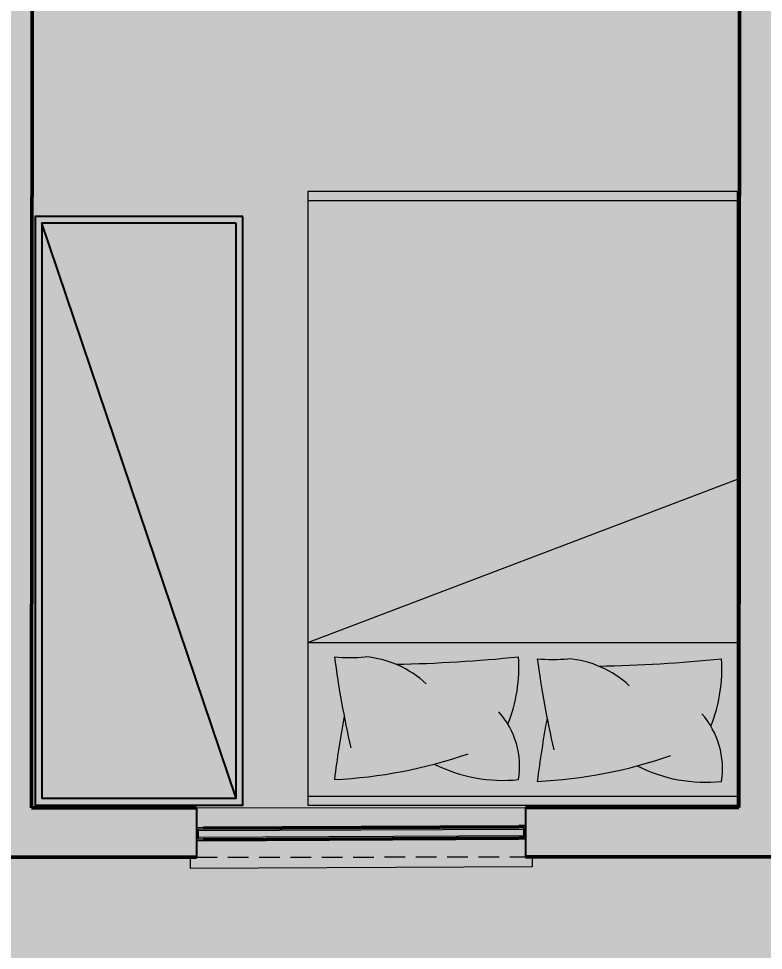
# Model space of a CAD drawing. Header units: centimetres. Extents: x -48696 to 156237, y -5617 to 29024.
# Drawn here: x 88901.8 to 89128.1, y 12291.3 to 12574.7 of the extents above; entities that cross this region are included whole.
import ezdxf

# ---------------------------------------------------------------- set-up
doc = ezdxf.new("R2010")
doc.units = ezdxf.units.CM
doc.linetypes.add('HIDDEN', pattern=[9.525, 6.35, -3.175])
for name, color, linetype, lineweight in [('Hachura', 1, 'Continuous', 9), ('Moveis', 1, 'Continuous', 9), ('Parede Baixa', 5, 'Continuous', 50), ('Portas - Janelas', 2, 'Continuous', 20), ('Projeção Janela', 15, 'HIDDEN', 9)]:
    doc.layers.add(name, color=color, linetype=linetype, lineweight=lineweight)
doc.layers.add('Hachuria - Moveis', color=1, linetype='Continuous')
doc.layers.add('Piso', color=55, linetype='Continuous')
doc.styles.add('Valéria', font='romantic.ttf', dxfattribs={"height": 10})
doc.dimstyles.new('Cota - 50', dxfattribs={"dimtxt": 10, "dimasz": 5, "dimexe": 10, "dimexo": 20, "dimgap": 5, "dimtad": 1, "dimtxsty": 'Valéria', "dimblk": 'DOT', "dimcen": 0, "dimclrd": 12, "dimclre": 12, "dimclrt": 2, "dimazin": 2, "dimtfac": 1, "dimtix": 1, "dimtmove": 0, "dimatfit": 3, "dimldrblk": 'DOT', "dimfxl": 1, "dimarcsym": 0})

# ---------------------------------------------------------------- blocks, each defined once
blk = doc.blocks.new('_Dot')
at = {"color": 0, "linetype": 'ByBlock', "lineweight": -2}
blk.add_line((-0.5, 0), (-1, 0), dxfattribs=at)
at = {"color": 0, "linetype": 'ByBlock', "const_width": 0.5}
blk.add_lwpolyline([(-0.25, 0, 1), (0.25, 0, 1)], format="xyb", close=True, dxfattribs=at)
blk = doc.blocks.new('*D1520')
at = {"color": 12, "lineweight": -2, "transparency": 16777216}
for p, q in [((88785.2, 14403.78), (88901.42, 14460.65)), ((90063.73, 12062.68), (88894.64, 14451.76)), ((89958.68, 12005.71), (90074.91, 12062.58))]:
    blk.add_line(p, q, dxfattribs=at)
at = {"layer": 'Defpoints', "color": 0, "transparency": 16777216}
for p in [(88892.44, 14456.26), (88767.23, 14394.99), (89940.72, 11996.92)]:
    blk.add_point(p, dxfattribs=at)
at = {"color": 12, "lineweight": -2, "transparency": 16777216, "xscale": 5, "yscale": 5, "zscale": 5}
for p, rotation in [((88892.44, 14456.26), 116.0746693799297), ((90065.93, 12058.19), 296.0746693799297)]:
    blk.add_blockref('_Dot', p, dxfattribs=dict(at, rotation=rotation))
at = {"color": 2, "transparency": 16777216, "insert": (89488.3, 13261.68), "char_height": 10, "attachment_point": 5, "rotation": 296.0747, "style": 'Valéria'}
blk.add_mtext('2666', dxfattribs=at)
blk = doc.blocks.new('CAMA')
at = {"layer": 'Moveis'}
for p, q in [((-2487.43, 2453.89), (-2487.43, 2313.89)), ((-2287.43, 2453.89), (-2487.43, 2453.89)), ((-2484.43, 2453.89), (-2484.43, 2313.89)), ((-2340.43, 2313.89), (-2393.66, 2453.89)), ((-2340.43, 2313.89), (-2340.43, 2453.89)), ((-2290.43, 2313.89), (-2290.43, 2453.89)), ((-2287.43, 2313.89), (-2287.43, 2453.89)), ((-2487.43, 2313.89), (-2287.43, 2313.89))]:
    blk.add_line(p, q, dxfattribs=at)
for centre, radius, start, end in [((-2331.88, 2398.32), 50.46, 68.2853, 93.747), ((-2821.37, 2399.35), 488.68, 1.0964, 5.7926), ((-2299.39, 2421.99), 27.01, 81.0312, 131.4131), ((-2344.57, 2443.59), 49.65, 333.2123, 5.8776), ((-2450.92, 2381.08), 155.92, 2.7909, 19.1403), ((-2302.48, 2396.13), 32.8, 136.7518, 175.557), ((-2391.08, 2393.67), 56.12, 354.8889, 5.1111), ((-2381.31, 2729.56), 344, 277.7073, 282.7264), ((-2244.56, 2787.47), 402, 259.7822, 262.7656), ((-2332.49, 2332.23), 50.46, 68.2853, 93.747), ((-2821.98, 2333.27), 488.68, 1.0964, 5.7926), ((-2300, 2355.91), 27.01, 81.0312, 131.4131), ((-2345.18, 2377.5), 49.65, 333.2123, 5.8776), ((-2451.53, 2315), 155.92, 2.7909, 19.1403), ((-2303.09, 2330.05), 32.8, 136.7518, 175.557), ((-2391.69, 2327.59), 56.12, 354.8889, 5.1111), ((-2381.92, 2663.48), 344, 277.7073, 282.7264), ((-2245.17, 2721.39), 402, 259.7822, 262.7656)]:
    blk.add_arc(centre, radius, start, end, dxfattribs=at)

msp = doc.modelspace()

# ---------------------------------------------------------------- hatches: boundary and pattern name
h = msp.add_hatch()
h.set_pattern_fill('GRASS2', color=74, scale=15, pattern_type=2)
h.set_pattern_definition([(360, (103476.319, -68023.644), (15, 15), [2.25, -0.45, 0.6, -0.45, 2.25, -9]), (360, (103475.569, -68023.194), (15, 15), [1.5, -1.125, 2.25, -1.125, 1.5, -7.5]), (360, (103480.819, -68017.194), (15, 15), [1.875, -0.75, 1.875, -10.5]), (360, (103473.319, -68014.194), (15, 15), [0.75, -1.5, 0.75, -12]), (90, (103474.819, -68014.194), (-15, 15), [1.35, -13.65]), (90, (103479.319, -68023.194), (-15, 15), [1.5, -13.5]), (90, (103483.069, -68017.194), (-15, 15), [1.5, -13.5]), (45, (103481.269, -68023.344), (8e-15, 15), [1.5, -19.7132034]), (135, (103477.369, -68023.344), (-15, 8e-15), [1.5, -19.7132034]), (63.434949, (103480.819, -68023.269), (8e-10, 15), [1.5, -32.0410197]), (75.9637565, (103480.069, -68023.1943), (5e-10, 15), [1.5, -60.3465844]), (75.9637565, (103483.819, -68017.1943), (5e-10, 15), [1.2, -60.6465844]), (75.9637565, (103475.119, -68014.1943), (5e-10, 15), [1.05, -60.7965844]), (104.0362435, (103478.569, -68023.1943), (-5e-10, 15), [1.5, -60.3465844]), (104.0362435, (103482.319, -68017.1943), (-5e-10, 15), [1.2, -60.6465844]), (104.0362435, (103474.519, -68014.1943), (-5e-10, 15), [1.05, -60.7965844]), (116.565051, (103477.819, -68023.269), (-6e-09, 15), [1.5, -32.041002])])
h.paths.add_polyline_path([(89280.43687, 12430.75483), (89280.43687, 12440.75483), (89246.00067, 12440.75483), (89246.00067, 12430.75483)], flags=17)
h.paths.add_polyline_path([(89279.1189, 12360.75483), (89279.1189, 12370.75483), (89246.00067, 12370.75483), (89246.00067, 12360.75483)], flags=17)
h.paths.add_polyline_path([(89278.97084, 12290.75483), (89278.97084, 12300.75483), (89246.00067, 12300.75483), (89246.00067, 12290.75483)], flags=17)
h.paths.add_polyline_path([(89278.9218, 12220.75483), (89278.9218, 12230.75483), (89246.00067, 12230.75483), (89246.00067, 12220.75483)], flags=17)
h.paths.add_polyline_path([(89279.15296, 12150.75483), (89279.15296, 12160.75483), (89246.00067, 12160.75483), (89246.00067, 12150.75483)], flags=17)
h.paths.add_polyline_path([(89281.80252, 12090.75483), (89281.80252, 12080.75483), (89245.38007, 12080.75483), (89245.38007, 12090.75483)], flags=17)
h.paths.add_polyline_path([(89456.0601, 12090.79165), (89456.0601, 12081.50706), (89505.72097, 12081.50706), (89505.72097, 12090.79165)], flags=17)
h.paths.add_polyline_path([(89458.88747, 12150.75483), (89458.88747, 12160.5922), (89505.33439, 12160.5922), (89505.33439, 12150.75483)], flags=17)
h.paths.add_polyline_path([(89459.52175, 12220.5922), (89459.52175, 12231.87084), (89505.17351, 12231.87084), (89505.17351, 12220.5922)], flags=17)
h.paths.add_polyline_path([(89459.57152, 12291.87084), (89459.57152, 12301.94935), (89505.22261, 12301.94935), (89505.22261, 12291.87084)], flags=17)
h.paths.add_polyline_path([(89459.58694, 12361.94935), (89459.58694, 12370.75483), (89505.62487, 12370.75483), (89505.62487, 12361.94935)], flags=17)
h.paths.add_polyline_path([(89459.25563, 12430.75483), (89459.25563, 12440.65191), (89506.97521, 12440.65191), (89506.97521, 12430.75483)], flags=17)
h.paths.add_polyline_path([(89683.62005, 12089.93947), (89683.62005, 12079.93947), (89752.86926, 12079.93947), (89752.86926, 12089.93947)], flags=17)
h.paths.add_polyline_path([(89685.27742, 12159.93947), (89685.27742, 12149.93947), (89752.98153, 12149.93947), (89752.98153, 12159.93947)], flags=17)
h.paths.add_polyline_path([(89685.77218, 12229.93947), (89685.77218, 12219.93947), (89753.0938, 12219.93947), (89753.0938, 12229.93947)], flags=17)
h.paths.add_polyline_path([(89685.82107, 12299.93947), (89685.82107, 12289.93947), (89754.22021, 12289.93947), (89754.22021, 12299.93947)], flags=17)
h.paths.add_polyline_path([(89685.77463, 12370.07481), (89685.77463, 12359.93947), (89753.31834, 12359.93947), (89753.31834, 12370.07481)], flags=17)
h.paths.add_polyline_path([(89719.78879, 12440.93928), (89719.78879, 12429.93928), (89685.23134, 12429.93928), (89685.23134, 12440.93928)], flags=17)
edge = h.paths.add_edge_path()
edge.add_line((88740.86032, 12270.26413), (88740.68262, 11965.59327))
edge.add_line((88740.68262, 11965.59327), (89126.82176, 11977.28268))
edge.add_line((89126.82176, 11977.28268), (89126.76163, 12269.72123))
edge.add_line((89126.76163, 12269.72123), (88740.85995, 12269.64188))
edge.add_line((89222.09058, 13304.11184), (89222.0375, 13121.57374))
edge.add_line((89222.0375, 13121.57374), (89312.09058, 13121.54755))
edge.add_line((89312.09058, 13121.54755), (89312.09058, 12874.88854))
edge.add_line((89312.09058, 12874.88854), (89447.16489, 12874.88854))
edge.add_line((89447.16489, 12874.88854), (89447.16489, 12510.75483))
edge.add_line((89447.16489, 12510.75483), (89246.00067, 12510.75483))
edge.add_line((89246.00067, 12510.75483), (89245.99484, 12500.75483))
edge.add_line((89245.99484, 12500.75483), (89312.66297, 12500.75483))
edge.add_line((89312.66297, 12500.75483), (89313.00072, 12503.05101))
edge.add_line((89313.00072, 12503.05101), (89317.96242, 12505.15301))
edge.add_line((89317.96242, 12505.15301), (89317.96242, 12500.75483))
edge.add_line((89317.96242, 12500.75483), (89333.17339, 12501.29726))
edge.add_line((89333.17339, 12501.29726), (89352.48617, 12504.07541))
edge.add_line((89352.48617, 12504.07541), (89365.7654, 12504.70692))
edge.add_line((89365.7654, 12504.70692), (89376.10764, 12504.38828))
edge.add_line((89376.10764, 12504.38828), (89386.96522, 12503.70443))
edge.add_line((89386.96522, 12503.70443), (89396.5511, 12503.10066))
edge.add_line((89396.5511, 12503.10066), (89410.17953, 12500.65191))
edge.add_line((89410.17953, 12500.65191), (89421.67866, 12500.65191))
edge.add_line((89421.67866, 12500.65191), (89422.22705, 12504.38096))
edge.add_line((89422.22705, 12504.38096), (89426.49576, 12503.14618))
edge.add_line((89426.49576, 12503.14618), (89427.27607, 12500.19941))
edge.add_line((89427.27607, 12500.19941), (89610.17953, 12500.65191))
edge.add_line((89610.17953, 12500.65191), (89610.00275, 12497.84508))
edge.add_line((89610.00275, 12497.84508), (89647.62231, 12492.5779))
edge.add_line((89647.62231, 12492.5779), (89648.46672, 12498.31992))
edge.add_line((89648.46672, 12498.31992), (89652.73543, 12497.08514))
edge.add_line((89652.73543, 12497.08514), (89654.29606, 12491.1916))
edge.add_line((89654.29606, 12491.1916), (89661.35997, 12488.332))
edge.add_line((89661.35997, 12488.332), (89661.35649, 12497.00348))
edge.add_line((89661.35649, 12497.00348), (89693.28374, 12497.01627))
edge.add_line((89693.28374, 12497.01627), (89310.49673, 13303.77824))
edge.add_line((89310.49673, 13303.77824), (89222.09058, 13304.0973))
edge.add_line((89245.86009, 12269.73464), (89226.82629, 12269.72124))
edge.add_line((89226.82629, 12269.72124), (89226.82629, 12011.32984))
edge.add_line((89226.82629, 12011.32984), (89753.76365, 12010.26812))
edge.add_line((89753.76365, 12010.26812), (89753.76365, 11996.26179))
edge.add_line((89753.76365, 11996.26179), (89927.48199, 12001.52069))
edge.add_line((89927.48199, 12001.52069), (89753.33442, 12369.96645))
edge.add_line((89753.33442, 12369.96645), (89752.77303, 12019.94105))
edge.add_line((89752.77303, 12019.94105), (89653.76365, 12019.94105))
edge.add_line((89653.76365, 12019.94105), (89653.76365, 12034.78196))
edge.add_line((89653.76365, 12034.78196), (89616.36953, 12027.06818))
edge.add_line((89616.36953, 12027.06818), (89594.57193, 12026.02632))
edge.add_line((89594.57193, 12026.02632), (89594.89605, 12020.19426))
edge.add_line((89594.89605, 12020.19426), (89394.89605, 12020.19426))
edge.add_line((89394.89605, 12020.19426), (89394.89605, 12034.00669))
edge.add_line((89394.89605, 12034.00669), (89368.33225, 12032.08736))
edge.add_line((89368.33225, 12032.08736), (89345.38007, 12033.69833))
edge.add_line((89345.38007, 12033.69833), (89345.38007, 12020.59445))
edge.add_line((89345.38007, 12020.59445), (89245.38007, 12020.75483))
edge.add_line((89245.38007, 12020.75483), (89245.20487, 12269.73418))

# ---------------------------------------------------------------- linework, layer by layer
at = {"color": 5}
for p, q in [((88955.79792, 12334.70186), (88955.79792, 12319.68851)), ((89055.79792, 12334.72242), (89055.79792, 12319.68851))]:
    msp.add_line(p, q, dxfattribs=at)
at = {"layer": 'Hachura'}
for p, q in [((88955.79915, 12328.72823), (88957.82629, 12328.73825)), ((88956.32878, 12328.23084), (88957.82876, 12328.23826)), ((88956.32878, 12328.23084), (88956.3436, 12325.23088)), ((88956.33125, 12327.73085), (89055.33004, 12328.22003)), ((88956.34113, 12325.73087), (89055.33992, 12326.22005)), ((88955.79997, 12324.72819), (88957.84605, 12324.7383)), ((88956.3436, 12325.23088), (88957.84358, 12325.23829))]:
    msp.add_line(p, q, dxfattribs=at)
at = {"layer": 'Hachuria - Moveis'}
for p, q in [((89055.8096, 12329.22241), (89053.82512, 12329.2126)), ((89055.32757, 12328.72002), (89053.82759, 12328.71261)), ((89055.32757, 12328.72002), (89055.34239, 12325.72006)), ((89055.34239, 12325.72006), (89053.84241, 12325.71264)), ((89055.79987, 12325.22231), (89053.84488, 12325.21265))]:
    msp.add_line(p, q, dxfattribs=at)
for points in [[(88969.95212, 12514.57376), (88906.75212, 12514.57376), (88906.75212, 12335.50709), (88969.95212, 12335.50709)], [(88967.84545, 12512.46709), (88908.85879, 12512.46709), (88908.85879, 12337.61376), (88967.84545, 12337.61376)]]:
    msp.add_lwpolyline(points, close=True, dxfattribs=at)
at = {"layer": 'Parede Baixa'}
for p, q in [((89120.68968, 12334.73576), (89120.89487, 12686.54376)), ((88905.6838, 12334.67972), (88905.83256, 12589.73796)), ((88905.68381, 12334.69155), (88955.79792, 12334.70186)), ((89055.79792, 12334.72242), (89120.70077, 12334.73576)), ((88955.79792, 12319.68851), (88716.26006, 12319.65205)), ((89055.79792, 12319.72242), (89135.88924, 12319.73888))]:
    msp.add_line(p, q, dxfattribs=at)
at = {"layer": 'Piso'}
for p, q in [((88967.84545, 12337.61376), (88908.85879, 12512.46709)), ((88957.82629, 12328.73825), (89053.82512, 12329.2126)), ((88957.82876, 12328.23826), (89053.82759, 12328.71261)), ((88957.84358, 12325.23829), (89053.84241, 12325.71264)), ((88957.84605, 12324.7383), (89053.84488, 12325.21265))]:
    msp.add_line(p, q, dxfattribs=at)
at = {"layer": 'Portas - Janelas'}
for p, q in [((88955.79792, 12334.70186), (89055.79792, 12334.72242)), ((88953.87089, 12319.70146), (88953.8881, 12316.21864)), ((89057.87206, 12319.72284), (89057.88683, 12316.73252)), ((89057.88683, 12316.73252), (88953.8881, 12316.21864))]:
    msp.add_line(p, q, dxfattribs=at)
at = {"layer": 'Projeção Janela'}
msp.add_line((88955.801, 12319.70186), (89055.801, 12319.72242), dxfattribs=at)

# ---------------------------------------------------------------- block references
at = {"layer": 'Moveis', "xscale": 0.9333333333333332, "yscale": 0.9333333333333332, "zscale": 0.9333333333333332, "rotation": 270}
msp.add_blockref('CAMA', (86829.98977, 10200.51851), dxfattribs=at)

# ---------------------------------------------------------------- dimensions: what is measured, and where the dimension line sits
dim = msp.add_aligned_dim(p1=(89940.71772, 11996.91907), p2=(88767.23138, 14394.98563), distance=-139.3961, text='2666', dimstyle='Cota - 50', override={"dimtxsty": 'Valéria'})
dim.commit()
dim.dimension.update_dxf_attribs({"geometry": '*D1520', "text_midpoint": (89488.29829, 13261.68325)})

doc.saveas('drawing.dxf')
